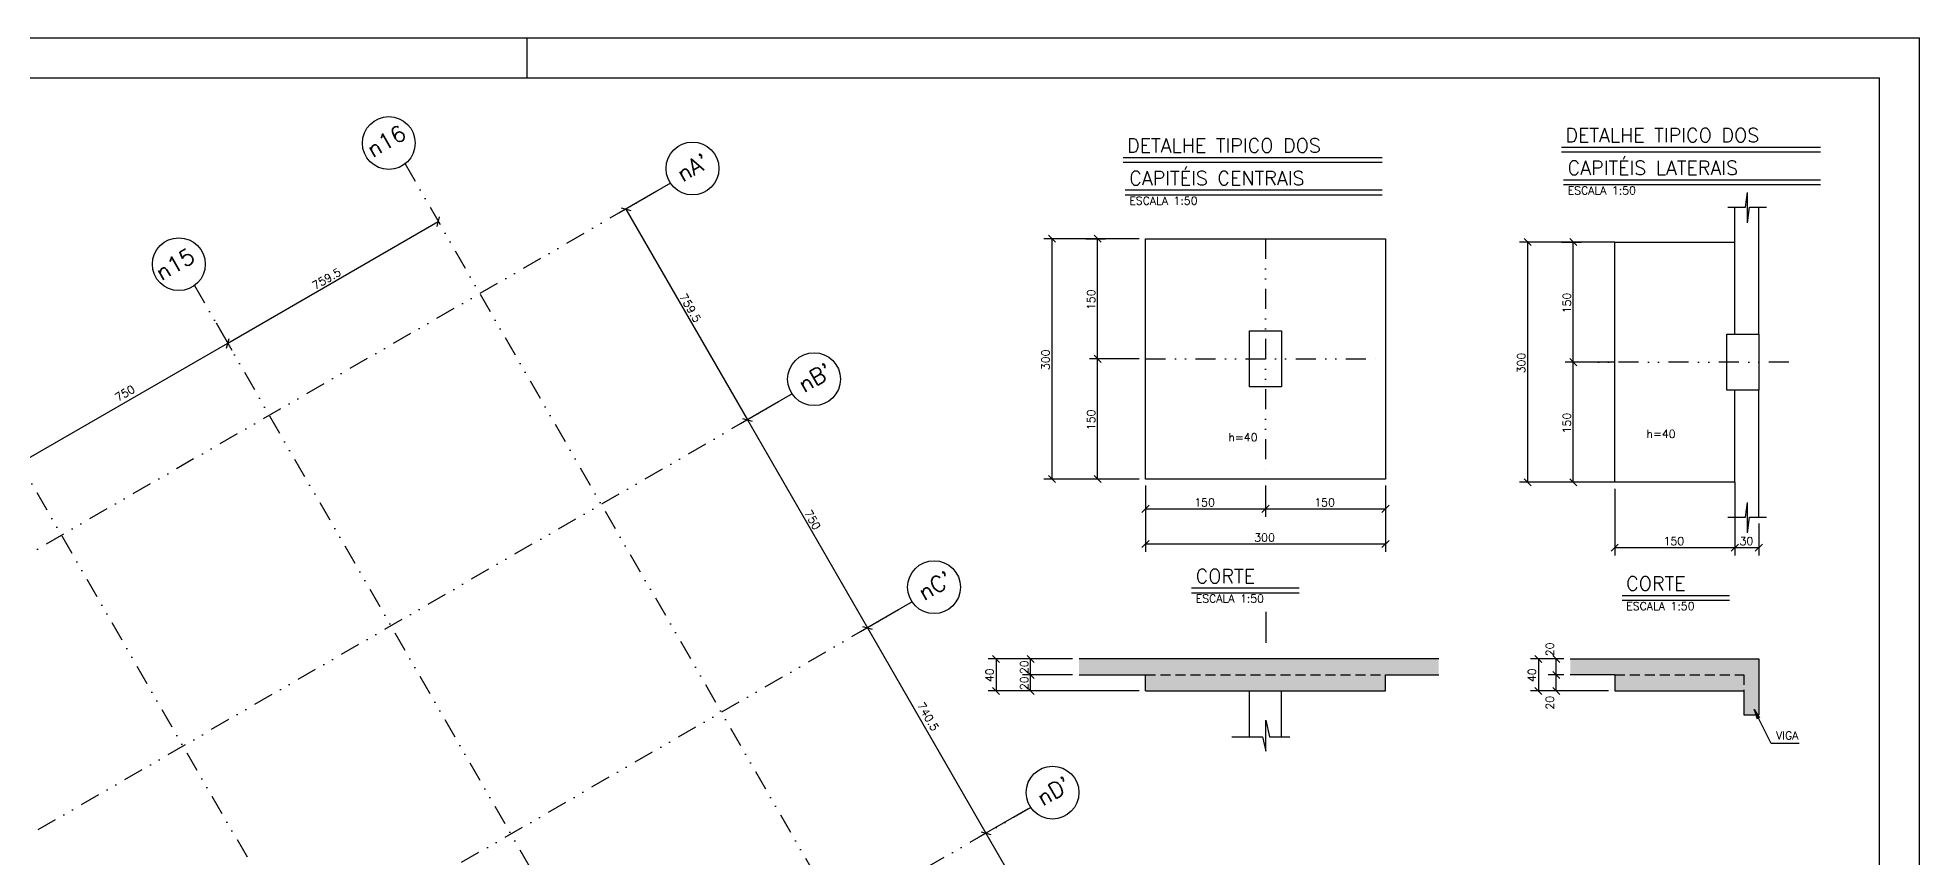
# Model space of a CAD drawing. Extents: x 571698 to 586573, y -117 to 10395.
# Drawn here: x 580693 to 586573, y 7836 to 10395 of the extents above; entities that cross this region are included whole.
import ezdxf

# ---------------------------------------------------------------- set-up
doc = ezdxf.new("R2010")
doc.units = 0
doc.header["$LTSCALE"] = 125
doc.header["$MEASUREMENT"] = 0
doc.linetypes.add('DIVIDE', pattern=[1.25, 0.5, -0.25, 0, -0.25, 0, -0.25])
doc.linetypes.add('HIDDEN', pattern=[0.375, 0.25, -0.125])
doc.layers.get('0').update_dxf_attribs({"linetype": 'CONTINUOUS'})
for name, color, linetype in [('205', 14, 'DIVIDE'), ('210', 11, 'HIDDEN'), ('216', 7, 'CONTINUOUS'), ('220', 4, 'CONTINUOUS'), ('221', 5, 'CONTINUOUS'), ('222', 6, 'CONTINUOUS'), ('238', 11, 'CONTINUOUS'), ('250', 5, 'CONTINUOUS'), ('253', 253, 'CONTINUOUS')]:
    doc.layers.add(name, color=color, linetype=linetype)
doc.styles.get("Standard").update_dxf_attribs({"font": 'ROMANS.SHX'})

msp = doc.modelspace()

# ---------------------------------------------------------------- linework, layer by layer
for p, q in [((571697.6, 10395.1), (586572.6, 10395.1)), ((582222.6, 10270.1), (582222.6, 10395.1)), ((582222.6, 10270.1), (582222.6, 10395.1)), ((586572.6, -117.4), (586572.6, 10395.1))]:
    msp.add_line(p, q)
at = {"layer": '205'}
for p, q in [((581840.7, 10001.1), (584201.1, 5912.9)), ((582670.7, 9940.7), (579042.1, 7845.7)), ((584529.4, 9767.3), (584529.4, 9017.3)), ((581183, 9621.4), (583543.3, 5533.2)), ((584154.4, 9392.3), (584904.4, 9392.3)), ((586164.4, 9382.1), (585514.7, 9382.1)), ((583050.4, 9282.9), (579449.7, 7204.1)), ((580533.5, 9246.4), (582893.8, 5158.2)), ((583425.7, 8633.6), (579824.7, 6554.6)), ((583795.7, 7992.1), (580154.8, 5890))]:
    msp.add_line(p, q, dxfattribs=at)
at = {"layer": '210'}
for p, q in [((584154.4, 8405.7), (584904.4, 8405.7)), ((585620.8, 8405.7), (586024.5, 8405.7)), ((586024.5, 8405.7), (586024.5, 8355.7))]:
    msp.add_line(p, q, dxfattribs=at)
at = {"layer": '216'}
for p, q in [((581940.7, 9805.9), (581948.8, 9836.1)), ((582515.7, 9864), (582545.9, 9855.9)), ((583851.1, 9778.4), (583873.2, 9756.3)), ((584015.6, 9756.3), (583993.6, 9778.4)), ((585337.5, 9768.2), (585359.6, 9746.1)), ((585502.1, 9746.1), (585480, 9768.2)), ((581282.9, 9426.2), (581291, 9456.3)), ((581282.9, 9426.2), (581291, 9456.3)), ((584015.6, 9381.3), (583993.6, 9403.4)), ((584015.6, 9381.3), (583993.6, 9403.4)), ((585502.1, 9371.1), (585480, 9393.2)), ((585502.1, 9371.1), (585480, 9393.2)), ((582895.5, 9206.2), (582925.7, 9198.1)), ((582895.5, 9206.2), (582925.7, 9198.1)), ((583851.1, 9028.4), (583873.2, 9006.3)), ((584015.6, 9006.3), (583993.6, 9028.4)), ((585337.5, 9018.2), (585359.6, 8996.1)), ((585502.1, 8996.1), (585480, 9018.2)), ((584143.4, 8913), (584165.5, 8935.1)), ((584518.4, 8913), (584540.5, 8935.1)), ((584518.4, 8913), (584540.5, 8935.1)), ((584893.4, 8913), (584915.5, 8935.1)), ((584143.4, 8803.5), (584165.5, 8825.6)), ((584893.4, 8803.5), (584915.5, 8825.6)), ((585609.8, 8792.2), (585631.9, 8814.3)), ((585984.8, 8792.2), (586006.9, 8814.3)), ((585984.8, 8792.2), (586006.9, 8814.3)), ((586059.8, 8792.2), (586081.9, 8814.3)), ((583270.5, 8556.7), (583300.7, 8548.6)), ((583270.5, 8556.7), (583300.7, 8548.6)), ((583676.4, 8466.7), (583698.5, 8444.6)), ((583806.7, 8444.6), (583784.6, 8466.7)), ((583806.7, 8394.6), (583784.6, 8416.7)), ((583806.7, 8394.6), (583784.6, 8416.7)), ((585371.1, 8466.7), (585393.2, 8444.6)), ((585448.9, 8444.6), (585426.8, 8466.7)), ((585448.9, 8394.6), (585426.8, 8416.7)), ((585448.9, 8394.6), (585426.8, 8416.7)), ((583676.4, 8366.7), (583698.5, 8344.6)), ((583806.7, 8344.6), (583784.6, 8366.7)), ((585371.1, 8366.7), (585393.2, 8344.6)), ((585448.9, 8344.6), (585426.8, 8366.7)), ((583640.7, 7915.4), (583670.9, 7907.3)), ((583640.7, 7915.4), (583670.9, 7907.3))]:
    msp.add_line(p, q, dxfattribs=at)
at = {"layer": '220'}
for p, q in [((585070.7, 8455.7), (583946.8, 8455.7)), ((585481.6, 8455.7), (586070.8, 8455.7)), ((586070.8, 8455.7), (586070.8, 8280.7)), ((583946.8, 8405.7), (584154.4, 8405.7)), ((584154.4, 8355.7), (584154.4, 8405.7)), ((584154.4, 8355.7), (584904.4, 8355.7)), ((584904.4, 8405.7), (585070.7, 8405.7)), ((584904.4, 8355.7), (584904.4, 8405.7)), ((585620.8, 8405.7), (585481.6, 8405.7)), ((585620.8, 8405.7), (585620.8, 8355.7)), ((585620.8, 8355.7), (586024.5, 8355.7)), ((586024.5, 8355.7), (586024.5, 8280.7)), ((586024.5, 8280.7), (586070.8, 8280.7))]:
    msp.add_line(p, q, dxfattribs=at)
for points in [[(584479.4, 9479.8), (584579.4, 9479.8), (584579.4, 9304.8), (584479.4, 9304.8), (584479.4, 9479.8)], [(585970.8, 9469.6), (586070.8, 9469.6), (586070.8, 9294.6), (585970.8, 9294.6), (585970.8, 9469.6)]]:
    msp.add_lwpolyline(points, dxfattribs=at)
at = {"layer": '221'}
for p, q in [((584084.3, 10006.3), (584893.5, 10006.3)), ((585454, 10038.4), (586263.3, 10038.4)), ((584091.1, 9904.6), (584893.5, 9904.6)), ((585460.9, 9936.6), (586263.3, 9936.6)), ((584298.7, 8662.3), (584634.6, 8662.3)), ((585643.9, 8638.9), (585979.8, 8638.9))]:
    msp.add_line(p, q, dxfattribs=at)
for centre in [(581790, 10066.2), (582739.1, 9986.8), (581134, 9687.8), (583118.8, 9329.1), (583493.8, 8679.5), (583864.1, 8038.3)]:
    msp.add_circle(centre, 82.5, dxfattribs=at)
at = {"layer": '222'}
for p, q in [((572010.1, 10270.1), (586447.6, 10270.1)), ((586447.6, 7.6), (586447.6, 10270.1)), ((584084.3, 10021.3), (584893.5, 10021.3)), ((585454, 10053.4), (586263.3, 10053.4)), ((585460.9, 9951.6), (586263.3, 9951.6)), ((584091.1, 9919.6), (584893.5, 9919.6)), ((584298.7, 8677.3), (584634.6, 8677.3)), ((585643.9, 8653.9), (585979.8, 8653.9))]:
    msp.add_line(p, q, dxfattribs=at)
at = {"layer": '238'}
for p, q in [((585995.8, 9757.1), (585995.8, 9866)), ((586070.8, 9469.6), (586070.8, 9866)), ((585620.8, 9757.1), (585995.8, 9757.1)), ((585620.8, 9007.1), (585620.8, 9757.1)), ((585995.8, 9469.6), (585995.8, 9757.1)), ((585995.8, 9007.1), (585995.8, 9294.6)), ((586070.8, 8898.2), (586070.8, 9294.6)), ((585995.8, 9007.1), (585620.8, 9007.1)), ((585995.8, 9007.1), (585995.8, 8898.2)), ((584479.4, 8212.3), (584479.4, 8355.7)), ((584579.4, 8212.3), (584579.4, 8355.7))]:
    msp.add_line(p, q, dxfattribs=at)
msp.add_lwpolyline([(584154.4, 9767.3), (584904.4, 9767.3), (584904.4, 9017.3), (584154.4, 9017.3), (584154.4, 9767.3)], dxfattribs=at)
at = {"layer": '250'}
for p, q in [((582627.9, 9916), (582509.2, 9847.4)), ((586029.7, 9866), (586035.8, 9911.3)), ((586035.8, 9816.7), (586035.8, 9911.3)), ((581287, 9441.3), (581944.7, 9821)), ((582530.8, 9859.9), (582910.6, 9202.2)), ((585973.7, 9866), (586029.7, 9866)), ((586035.8, 9816.7), (586042.2, 9866)), ((586042.2, 9866), (586094.6, 9866)), ((584134.4, 9767.3), (583837.2, 9767.3)), ((583862.2, 9767.3), (583862.2, 9017.3)), ((583967.6, 9767.3), (584029.6, 9767.3)), ((584004.6, 9392.3), (584004.6, 9767.3)), ((585620.8, 9757.1), (585323.6, 9757.1)), ((585348.6, 9757.1), (585348.6, 9007.1)), ((585454, 9757.1), (585516, 9757.1)), ((585491, 9382.1), (585491, 9757.1)), ((581250.3, 9504.8), (581299.5, 9419.6)), ((580637.5, 9066.3), (581287, 9441.3)), ((584134.4, 9392.3), (583979.6, 9392.3)), ((584004.6, 9017.3), (584004.6, 9392.3)), ((585620.8, 9382.1), (585466, 9382.1)), ((585491, 9007.1), (585491, 9382.1)), ((583007.6, 9258.2), (582888.9, 9189.7)), ((582910.6, 9202.2), (583285.6, 8552.7)), ((584134.4, 9017.3), (583837.2, 9017.3)), ((584134.4, 9017.3), (583979.6, 9017.3)), ((584154.4, 8997.3), (584154.4, 8789.6)), ((584154.4, 8997.3), (584154.4, 8899.1)), ((584529.4, 8997.3), (584529.4, 8899.1)), ((584904.4, 8997.3), (584904.4, 8789.6)), ((585620.8, 9007.1), (585323.6, 9007.1)), ((585620.8, 9007.1), (585466, 9007.1)), ((584904.4, 8941.2), (584904.4, 8899.1)), ((585620.8, 8987.1), (585620.8, 8778.3)), ((585995.8, 8987.1), (585995.8, 8778.3)), ((586029.7, 8898.2), (586035.8, 8943.5)), ((586035.8, 8848.9), (586035.8, 8943.5)), ((584154.4, 8924.1), (584529.4, 8924.1)), ((584529.4, 8924.1), (584904.4, 8924.1)), ((585973.7, 8898.2), (586029.7, 8898.2)), ((586035.8, 8848.9), (586042.2, 8898.2)), ((586042.2, 8898.2), (586094.6, 8898.2)), ((586070.8, 8878.2), (586070.8, 8778.3)), ((584154.4, 8814.6), (584904.4, 8814.6)), ((585620.8, 8803.3), (585995.8, 8803.3)), ((585995.8, 8803.3), (586070.8, 8803.3)), ((583382.6, 8608.7), (583263.9, 8540.2)), ((584530.4, 8603.1), (584530.4, 8505.7)), ((583285.6, 8552.7), (583655.8, 7911.4)), ((583926.8, 8455.7), (583662.5, 8455.7)), ((583687.5, 8455.7), (583687.5, 8355.7)), ((583810.5, 8455.7), (583770.6, 8455.7)), ((583795.6, 8405.7), (583795.6, 8455.7)), ((585461.6, 8455.7), (585357.1, 8455.7)), ((585382.1, 8455.7), (585382.1, 8355.7)), ((585461.6, 8455.7), (585412.9, 8455.7)), ((585437.9, 8405.7), (585437.9, 8455.7)), ((584134.4, 8355.7), (583662.5, 8355.7)), ((583926.8, 8405.7), (583770.6, 8405.7)), ((583848.8, 8355.7), (583770.6, 8355.7)), ((583795.6, 8355.7), (583795.6, 8405.7)), ((585600.8, 8355.7), (585357.1, 8355.7)), ((585461.6, 8405.7), (585412.9, 8405.7)), ((585480.5, 8355.7), (585412.9, 8355.7)), ((585437.9, 8355.7), (585437.9, 8405.7)), ((584530.4, 8167.2), (584530.4, 8264.6)), ((584530.4, 8264.6), (584541.9, 8212.3)), ((584423.9, 8212.3), (584519.9, 8212.3)), ((584519.9, 8212.3), (584530.4, 8167.2)), ((584541.9, 8212.3), (584605.3, 8212.3)), ((583785.4, 7986.2), (583634.2, 7898.9)), ((583655.8, 7911.4), (584035.6, 7253.6))]:
    msp.add_line(p, q, dxfattribs=at)
msp.add_lwpolyline([(586196.6, 8191.8), (586109.1, 8191.8), (586056, 8298), (586073.5, 8272.1), (586056, 8298), (586066.2, 8268.5)], dxfattribs=at)
at = {"layer": '253'}
for points in [[(583946.8, 8455.7), (583946.8, 8405.7), (584154.4, 8405.7)], [(583946.8, 8455.7), (584154.4, 8405.7), (585070.7, 8455.7)], [(584154.4, 8405.7), (584904.4, 8405.7), (585070.7, 8455.7)], [(584904.4, 8405.7), (585070.7, 8405.7), (585070.7, 8455.7)], [(586070.8, 8455.7), (585620.8, 8405.7), (585481.6, 8405.7)], [(586070.8, 8455.7), (585481.6, 8405.7), (585481.6, 8455.7)], [(586070.8, 8455.7), (586024.5, 8355.7), (585620.8, 8355.7)], [(586070.8, 8455.7), (585620.8, 8355.7), (585620.8, 8405.7)], [(586070.8, 8455.7), (586070.8, 8280.7), (586024.5, 8280.7)], [(586070.8, 8455.7), (586024.5, 8280.7), (586024.5, 8355.7)], [(584154.4, 8355.7), (584904.4, 8355.7), (584154.4, 8405.7)], [(584904.4, 8355.7), (584904.4, 8405.7), (584154.4, 8405.7)]]:
    msp.add_solid(points, dxfattribs=at)

# ---------------------------------------------------------------- texts
at = {"layer": '216'}
for s, p in [('ESCALA 1:50', (584103.9, 9873.7)), ('ESCALA 1:50', (585473.6, 9905.8)), ('h=40', (584413.4, 9135)), ('h=40', (585720, 9145.6)), ('150', (584306.9, 8931.6)), ('150', (584681.9, 8931.6)), ('300', (584494.4, 8822.1)), ('150', (585773.3, 8810.8)), ('30', (586010.8, 8810.8)), ('ESCALA 1:50', (584311.5, 8631.5)), ('ESCALA 1:50', (585656.7, 8608)), ('VIGA', (586124.8, 8204.3))]:
    msp.add_text(s, height=25, dxfattribs=at).set_placement(p)
for s, rotation, p in [('759.5', 30, (581560.2, 9607.6)), ('759.5', 300, (582697.2, 9586.8)), ('150', 90, (583997.1, 9544.8)), ('150', 90, (585483.5, 9534.6)), ('300', 90, (583854.7, 9357.3)), ('300', 90, (585341.1, 9347.1)), ('750', 30, (580943.7, 9258.2)), ('150', 90, (583997.1, 9169.8)), ('150', 90, (585483.5, 9159.6)), ('750', 300, (583087.1, 8911.5)), ('20', 90, (585430.4, 8464)), ('40', 90, (583680, 8383.2)), ('20', 90, (583788.1, 8408.2)), ('40', 90, (585374.6, 8383.2)), ('20', 90, (583788.1, 8358.2)), ('740.5', 300, (583440.1, 8311.1)), ('20', 90, (585430.4, 8297.3))]:
    msp.add_text(s, height=25, rotation=rotation, dxfattribs=at).set_placement(p)
at = {"layer": '220'}
for s, p in [('n16', (581739.9, 10019.1)), ("nA'", (582708.4, 9943.3)), ('n15', (581080, 9635)), ("nB'", (583088.2, 9285.5)), ("nC'", (583463.2, 8636)), ("nD'", (583833.4, 7994.7))]:
    msp.add_text(s, height=50, rotation=30, dxfattribs=at).set_placement(p)
at = {"layer": '222'}
for s, p in [('DETALHE TIPICO DOS', (584096.8, 10036.3)), ('DETALHE TIPICO DOS', (585466.5, 10068.4)), ('CAPITÉIS LATERAIS', (585473.4, 9966.6)), ('CAPITÉIS CENTRAIS', (584103.7, 9934.6)), ('CORTE', (584311.2, 8692.3)), ('CORTE', (585656.4, 8668.9))]:
    msp.add_text(s, height=43.75, dxfattribs=at).set_placement(p)

doc.saveas('drawing.dxf')
